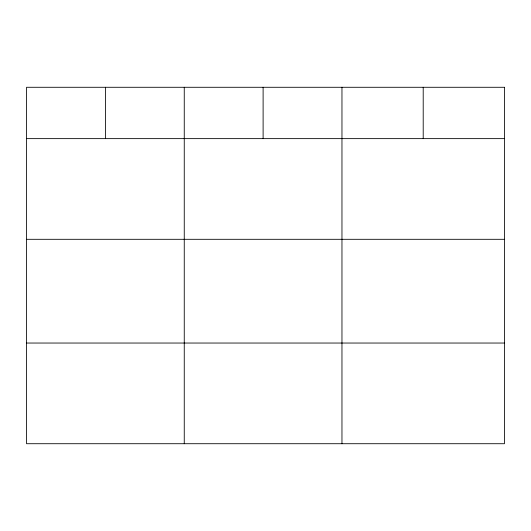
<?xml version="1.0" encoding="UTF-8"?>
<svg xmlns="http://www.w3.org/2000/svg" width="531" height="531" viewBox="0 0 531 531"><rect width="100%" height="100%" fill="white"/><g stroke="black" fill="none" stroke-linecap="round" stroke-linejoin="round"><path stroke-width="0.8" d="M26.55 138.631L504.45 138.631M26.55 239.308L504.45 239.308M26.55 343.039L504.45 343.039M423.207 87.283L423.207 138.631M341.964 87.283L341.964 443.717M263.11 87.283L263.11 138.631M184.257 87.283L184.257 443.717M105.403 87.283L105.403 138.631M504.45 87.283L26.55 87.283L26.55 443.717L504.45 443.717L504.45 87.283"/></g></svg>
